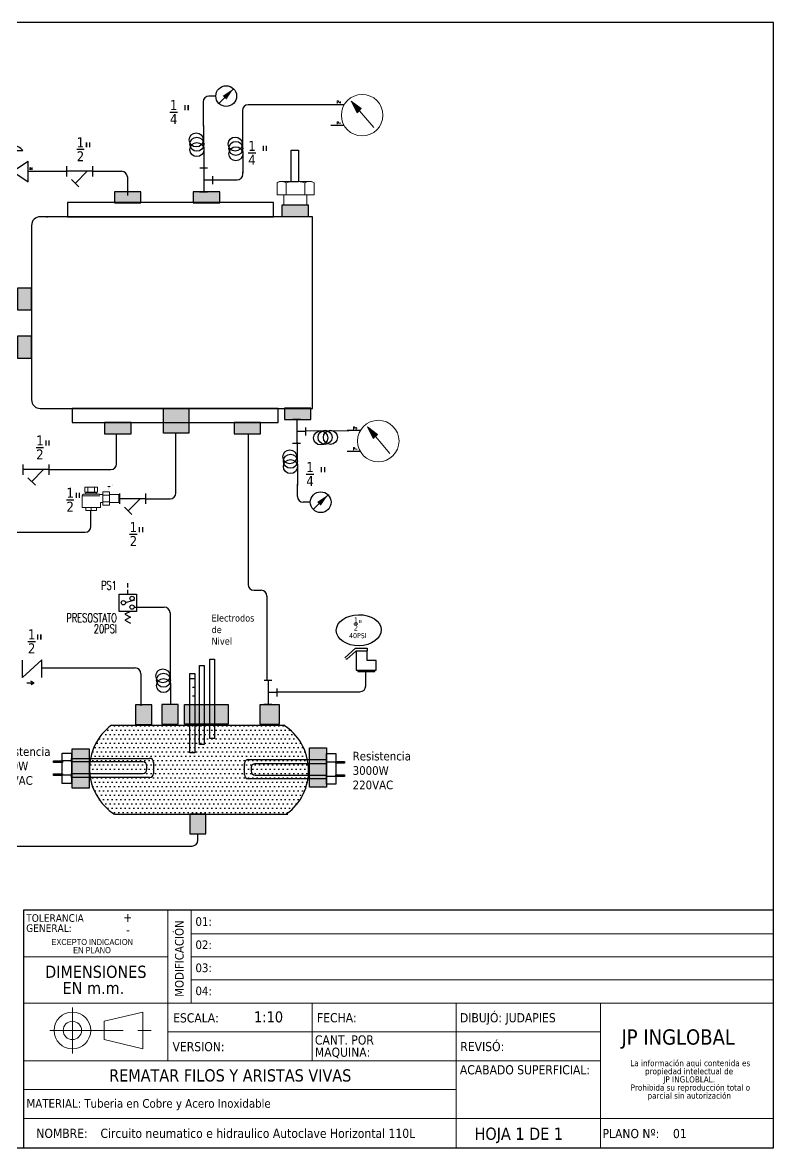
# Model space of a CAD drawing. Header units: millimetres. Extents: x 15 to 265, y 10 to 205.
# Drawn here: x 134.8 to 265, y 9.9 to 205 of the extents above; entities that cross this region are included whole.
import ezdxf
from ezdxf.enums import TextEntityAlignment as Align

# ---------------------------------------------------------------- set-up
doc = ezdxf.new("R2010")
doc.units = ezdxf.units.MM
doc.linetypes.add('CENTERX2', pattern=[20.32, 12.7, -2.54, 2.54, -2.54])
for name, color, linetype in [('CONTORNO', 179, 'Continuous'), ('DESC', 250, 'Continuous'), ('SYMS', 7, 'Continuous'), ('TAGS', 250, 'Continuous'), ('TERMS', 123, 'Continuous'), ('WIRENO', 250, 'Continuous'), ('WIRES', 7, 'Continuous')]:
    doc.layers.add(name, color=color, linetype=linetype)
doc.styles.add('SLDTEXTSTYLE0', font='tahoma.ttf')
doc.styles.add('SLDTEXTSTYLE1', font='tahomabd.ttf')
doc.styles.add('SLDTEXTSTYLE2', font='GOTHIC.TTF', dxfattribs={"width": 0.913})
doc.styles.get("Standard").update_dxf_attribs({"font": 'tahoma.ttf'})
doc.styles.add('WD', font='romans.shx')

# ---------------------------------------------------------------- blocks, each defined once
blk = doc.blocks.new('SW_NOTE_0')
at = {"layer": 'CONTORNO', "color": 0, "attachment_point": 2, "style": 'SLDTEXTSTYLE2'}
for s, insert, char_height in [('EXCEPTO INDICACION', (7.57, 1.35), 1.0583), ('EN PLANO', (7.54, -0.06), 1.058)]:
    blk.add_mtext(s, dxfattribs=dict(at, insert=insert, char_height=char_height))
blk = doc.blocks.new('SW_NOTE_1')
at = {"layer": 'CONTORNO', "color": 0, "attachment_point": 2, "style": 'SLDTEXTSTYLE0'}
for s, insert, char_height in [('DIMENSIONES ', (9.43, 2.69), 2.1167), ('EN m.m.', (9.02, -0.13), 2.117)]:
    blk.add_mtext(s, dxfattribs=dict(at, insert=insert, char_height=char_height))
blk = doc.blocks.new('SW_NOTE_2')
at = {"layer": 'CONTORNO', "color": 0, "char_height": 1.0583, "attachment_point": 2, "style": 'SLDTEXTSTYLE0'}
for s, insert in [('La información aqui contenida es ', (10.29, 1.34)), ('propiedad intelectual de', (10.08, -0.07)), ('JP INGLOBLAL.', (10.1, -1.48)), ('Prohibida su reproducción total o ', (10.3, -2.89)), ('parcial sin autorización', (10.12, -4.3))]:
    blk.add_mtext(s, dxfattribs=dict(at, insert=insert))
blk = doc.blocks.new('SW_NOTE_3')
at = {"color": 0, "linetype": 'Continuous', "lineweight": 0, "attachment_point": 1, "style": 'SLDTEXTSTYLE0'}
for s, insert, char_height in [('TOLERANCIA ', (0, 1.68), 1.3229), ('GENERAL:', (0, -0.08), 1.323)]:
    blk.add_mtext(s, dxfattribs=dict(at, insert=insert, char_height=char_height))
blk = doc.blocks.new('SW_NOTE_4')
at = {"color": 0, "linetype": 'Continuous', "lineweight": 0, "char_height": 1.587, "attachment_point": 1, "style": 'SLDTEXTSTYLE0'}
for s, insert in [('CANT. POR ', (0, 2.02)), ('MAQUINA:', (0, -0.1))]:
    blk.add_mtext(s, dxfattribs=dict(at, insert=insert))
blk = doc.blocks.new('calderin')
for p, q in [((7.433, 7.428), (9.93, 7.428)), ((7.477, 6.14), (9.974, 6.14))]:
    blk.add_line(p, q)
for centre, start, end in [((7.887, 6.798), 126.1598, 237.8293), ((9.499, 6.771), 306.1598, 57.8293)]:
    blk.add_arc(centre, 0.777, start, end)
blk = doc.blocks.new('PT100')
at = {"color": 7, "linetype": 'Continuous', "lineweight": 15}
for p, q in [((12.526, 10.857), (12.429, 10.857)), ((12.633, 10.919), (12.526, 10.919)), ((12.526, 10.919), (12.526, 10.837)), ((12.645, 10.897), (12.633, 10.919)), ((12.645, 10.878), (12.645, 10.897)), ((12.645, 10.754), (12.645, 10.878)), ((12.633, 10.837), (12.526, 10.837)), ((12.526, 10.837), (12.526, 10.672)), ((12.645, 10.631), (12.645, 10.754)), ((12.429, 10.652), (12.526, 10.652)), ((12.633, 10.672), (12.526, 10.672)), ((12.526, 10.672), (12.526, 10.589)), ((12.633, 10.589), (12.526, 10.589)), ((12.633, 10.589), (12.645, 10.612)), ((12.645, 10.612), (12.645, 10.631))]:
    blk.add_line(p, q, dxfattribs=at)
blk.add_lwpolyline([(12.642, 10.794), (12.922, 10.794), (12.922, 10.726), (12.642, 10.726)], close=True)
for points, knots in [([(12.633, 10.919), (12.637, 10.913), (12.64, 10.906), (12.644, 10.892), (12.645, 10.885), (12.645, 10.878)], [0, 0, 0, 0, 0.5, 0.5, 1, 1, 1, 1]), ([(12.645, 10.878), (12.645, 10.875), (12.645, 10.871), (12.644, 10.864), (12.643, 10.861), (12.64, 10.85), (12.637, 10.844), (12.633, 10.837)], [0, 0, 0, 0, 0.25, 0.25, 0.5, 0.5, 1, 1, 1, 1]), ([(12.645, 10.754), (12.645, 10.768), (12.644, 10.782), (12.64, 10.81), (12.637, 10.824), (12.633, 10.837)], [0, 0, 0, 0, 0.5, 0.5, 1, 1, 1, 1]), ([(12.633, 10.672), (12.637, 10.685), (12.64, 10.699), (12.644, 10.727), (12.645, 10.74), (12.645, 10.754)], [0, 0, 0, 0, 0.5, 0.5, 1, 1, 1, 1]), ([(12.633, 10.672), (12.637, 10.665), (12.64, 10.658), (12.644, 10.645), (12.645, 10.638), (12.645, 10.631)], [0, 0, 0, 0, 0.5, 0.5, 1, 1, 1, 1]), ([(12.645, 10.631), (12.645, 10.627), (12.645, 10.624), (12.644, 10.617), (12.643, 10.613), (12.64, 10.603), (12.637, 10.596), (12.633, 10.589)], [0, 0, 0, 0, 0.25, 0.25, 0.5, 0.5, 1, 1, 1, 1])]:
    blk.add_open_spline(points, degree=3, knots=knots, dxfattribs=at)
blk = doc.blocks.new('tanqu')
h = blk.add_hatch(color=256)
h.dxf.hatch_style = 1
h.paths.add_polyline_path([(182.3, 161.91), (179.24, 161.91), (179.24, 160.62), (182.3, 160.62)])
h.paths.add_polyline_path([(182.59, 138.42), (179.53, 138.42), (179.53, 137.16), (182.59, 137.16)])
h = blk.add_hatch(color=256)
h.dxf.hatch_style = 1
h.paths.add_polyline_path([(168.46, 136.79), (165.55, 136.79), (165.55, 135.55), (168.46, 135.55)])
h.paths.add_polyline_path([(168.46, 138.42), (165.55, 138.42), (165.55, 136.79), (168.46, 136.79)])
at = {"layer": 'WIRENO'}
h = blk.add_hatch(color=256, dxfattribs=at)
h.dxf.hatch_style = 1
h.paths.add_polyline_path([(176.76, 135.51), (176.76, 136.79), (173.7, 136.79), (173.7, 135.51)])
h.paths.add_polyline_path([(161.8, 135.51), (161.8, 136.79), (158.73, 136.79), (158.73, 135.51)])
h.paths.add_polyline_path([(148.66, 149.8), (150.29, 149.8), (150.29, 152.32), (148.66, 152.32)])
h.paths.add_polyline_path([(148.66, 144.25), (150.29, 144.25), (150.29, 146.77), (148.66, 146.77)])
h.paths.add_polyline_path([(159.88, 163.47), (159.88, 162.2), (162.94, 162.2), (162.94, 163.47)])
h.paths.add_polyline_path([(172.04, 162.2), (172.04, 163.47), (168.97, 163.47), (168.97, 162.2)])
for q in [(152.09, 160.51), (152.08, 160.5)]:
    blk.add_line((152.08, 160.5), q)
blk.add_lwpolyline([(165.55, 138.45), (168.46, 138.45), (168.46, 135.55), (165.55, 135.55)], close=True)
at = {"layer": 'CONTORNO'}
blk.add_lwpolyline([(182.76, 160.57), (151.29, 160.57, 0.414214), (150.29, 159.57), (150.29, 139.42, 0.414214), (151.29, 138.42), (182.76, 138.42)], format="xyb", close=True, dxfattribs=at)
at = {"layer": 'WIRENO'}
for points in [[(159.88, 162.18), (162.94, 162.18), (162.94, 163.47), (159.88, 163.47)], [(168.97, 162.18), (172.04, 162.18), (172.04, 163.47), (168.97, 163.47)], [(154.46, 160.56), (178.27, 160.56), (178.27, 162.2), (154.46, 162.2)], [(179.24, 160.62), (182.3, 160.62), (182.3, 161.91), (179.24, 161.91)], [(150.3, 152.32), (148.66, 152.32), (148.66, 149.8), (150.3, 149.8)], [(150.3, 146.77), (148.66, 146.77), (148.66, 144.25), (150.3, 144.25)], [(154.98, 136.79), (178.79, 136.79), (178.79, 138.43), (154.98, 138.43)], [(179.53, 137.16), (182.59, 137.16), (182.59, 138.45), (179.53, 138.45)], [(158.73, 135.51), (161.8, 135.51), (161.8, 136.8), (158.73, 136.8)], [(173.7, 135.51), (176.76, 135.51), (176.76, 136.8), (173.7, 136.8)]]:
    blk.add_lwpolyline(points, close=True, dxfattribs=at)
at = {"xscale": 12.96, "yscale": 12.96, "zscale": 12.96, "rotation": 90}
blk.add_blockref('PT100', (320.18, 0.78), dxfattribs=at)
blk = doc.blocks.new('HGVA1_DIAPHRAGM_VALVE2')
at = {"color": 7, "linetype": 'Continuous', "lineweight": 0, "ltscale": 3.2258}
for p, q in [((-0.25, 0.5), (0.25, 0.5)), ((0, 0), (0, 0.5))]:
    blk.add_line(p, q, dxfattribs=at)
for p, q in [((-0.375, -0.25), (-0.375, 0.25)), ((-0.375, -0.25), (0.375, 0.25)), ((-0.375, 0.25), (0.375, -0.25)), ((0.375, -0.25), (0.375, 0.25))]:
    blk.add_line(p, q)
at = {"ltscale": 25.4, "flags": 128}
blk.add_lwpolyline([(0.25, 0.5, 0.5), (-0.25, 0.5)], format="xyb", close=True, dxfattribs=at)
at = {"style": 'WD', "flags": 1}
for tag, p in [('INST', (-0.469, 0.748)), ('LOC', (-0.469, 0.587)), ('TAG1', (-0.469, 0.378))]:
    blk.add_attdef(tag, text='', height=0.125, dxfattribs=at).set_placement(p, align=Align.RIGHT)
at = {"style": 'WD'}
blk.add_attdef('XREF', text='', height=0.0625, rotation=0.0625, dxfattribs=at).set_placement((0.518, 0.271), align=Align.TOP_CENTER)
blk.add_attdef('TERM01', text='', height=0.0625, dxfattribs=at).set_placement((-0.399, 0.018), align=Align.RIGHT)
for tag, p, height in [('X4TERM01', (-0.375, 0), 0.005), ('X1TERM02', (0.375, 0), 0.005), ('TERM02', (0.406, 0.036), 0.0625), ('RATING1', (0.388, -0.162), 0.125), ('DESC1', (0.388, -0.378), 0.125), ('DESC2', (0.388, -0.562), 0.125), ('WDTAGALT', (0.388, -0.907), 0.125), ('DESC3', (0.388, -0.752), 0.125)]:
    blk.add_attdef(tag, p, '', height=height, dxfattribs=at)
at = {"style": 'WD', "flags": 1}
for tag, p in [('WDTYPE', (-0.154, -0.127)), ('FAMILY', (-0.143, -0.17)), ('CAT', (-0.143, -0.215)), ('MFG', (-0.141, -0.246)), ('ASSYCODE', (-0.113, -0.275))]:
    blk.add_attdef(tag, text='', height=0.01, dxfattribs=at).set_placement(p, align=Align.CENTER)
blk = doc.blocks.new('HST1_STRAINER_Y_TYPE')
at = {"ltscale": 3.2258}
for p, q in [((0, 0.125), (0, -0.125)), ((0.625, 0.125), (0.625, -0.125)), ((0, 0), (0.625, 0)), ((0.125, 0), (0.412, -0.287)), ((0.324, -0.376), (0.501, -0.199))]:
    blk.add_line(p, q, dxfattribs=at)
at = {"style": 'WD', "flags": 1}
for tag, height, p in [('INST', 0.125, (0.33, 0.71)), ('LOC', 0.125, (0.306, 0.549)), ('TAG1', 0.125, (0.324, 0.34)), ('FAMILY', 0.01, (1.09, 0.044)), ('CAT', 0.01, (1.09, -0.001)), ('WDTYPE', 0.01, (1.102, -0.093)), ('MFG', 0.01, (1.092, -0.032)), ('ASSYCODE', 0.01, (1.12, -0.061))]:
    blk.add_attdef(tag, text='', height=height, dxfattribs=at).set_placement(p, align=Align.CENTER)
at = {"style": 'WD'}
for tag, height, p in [('WDTAGALT', 0.125, (0.035, 0.2)), ('TERM01', 0.0625, (-0.024, 0.018))]:
    blk.add_attdef(tag, text='', height=height, dxfattribs=at).set_placement(p, align=Align.RIGHT)
for tag, p, height in [('RATING1', (0.6, 0.18), 0.125), ('X4TERM01', (0, 0), 0.005), ('X1TERM03', (0.625, 0), 0.005), ('TERM03', (0.632, 0.013), 0.0625), ('DESC1', (-0.666, -0.258), 0.125), ('DESC2', (-0.666, -0.442), 0.125), ('DESC3', (-0.666, -0.632), 0.125), ('X8TERM02', (0.412, -0.287), 0.005), ('TERM02', (0.447, -0.365), 0.0625)]:
    blk.add_attdef(tag, p, '', height=height, dxfattribs=at)
blk.add_attdef('XREF', text='', height=0.0625, rotation=0.0625, dxfattribs=at).set_placement((0.649, -0.434), align=Align.TOP_CENTER)
blk = doc.blocks.new('TNueva')
at = {"layer": 'WIRENO'}
for p, q in [((227.06, 75.75), (226.14, 75.75)), ((226.56, 74.71), (226.56, 75.74)), ((225.17, 74.25), (225.17, 75.16)), ((225.18, 74.71), (227.93, 74.71)), ((227.95, 74.23), (227.95, 75.15))]:
    blk.add_line(p, q, dxfattribs=at)
blk = doc.blocks.new('HME1_PRESS_M')
blk.add_line((0.036, -0.088), (0.213, 0.089))
blk.add_circle((0.125, 0), 0.125)
blk.add_solid([(0.082, 0.002), (0.126, -0.042), (0.213, 0.089)])
at = {"style": 'WD', "width": 0.7}
for tag, p in [('INST', (0.125, 0.5)), ('LOC', (0.125, 0.344)), ('TAG1', (0.125, 0.188)), ('DESC1', (0.125, -0.344)), ('DESC2', (0.125, -0.5)), ('DESC3', (0.125, -0.656)), ('WDTAGALT', (0.125, -0.812))]:
    blk.add_attdef(tag, text='', height=0.125, dxfattribs=at).set_placement(p, align=Align.CENTER)
blk.add_attdef('TERM01', text='', height=0.0625, dxfattribs=at).set_placement((-0.032, 0.031), align=Align.RIGHT)
at = {"style": 'WD'}
for tag, p, height, flags in [('X4TERM01', (0, 0), 0.005, 1), ('WDTYPE', (0.062, 0.062), 0.01, 1), ('WDBLKNAM', (0.134, 0.001), 0.01, 9), ('X1TERM02', (0.248, 0), 0.005, 1), ('FAMILY', (0.13, -0.035), 0.01, 9)]:
    blk.add_attdef(tag, p, '', height=height, dxfattribs=dict(at, flags=flags))
at = {"style": 'WD', "width": 0.7}
for tag, p, height in [('TERM02', (0.28, 0.031), 0.0625), ('RATING1', (0.281, -0.188), 0.125)]:
    blk.add_attdef(tag, p, '', height=height, dxfattribs=at)
at = {"style": 'WD'}
blk.add_attdef('XREF', text='', height=0.0625, dxfattribs=at).set_placement((-0.031, -0.125), align=Align.RIGHT)
at = {"linetype": 'Continuous', "style": 'WD', "flags": 9}
for tag, p in [('MFG', (0.128, -0.085)), ('ASSYCODE', (0.13, -0.103)), ('CAT', (0.13, -0.066))]:
    blk.add_attdef(tag, p, '', height=0.01, dxfattribs=at)
blk = doc.blocks.new('HMT1_DIFFERENTIAL_PRESSURE_GAUGE')
blk.add_hatch(color=7).paths.add_polyline_path([(-0.26, 0.34), (-0.12, 0.06), (-0.02, 0.16)])
at = {"color": 7, "linetype": 'Continuous', "lineweight": 0, "ltscale": 645.15999}
for p, q in [((-0.26, 0.34), (0.28, -0.3)), ((-0.26, 0.34), (-0.12, 0.06)), ((-0.26, 0.34), (-0.02, 0.16)), ((-0.12, 0.06), (-0.02, 0.16))]:
    blk.add_line(p, q, dxfattribs=at)
for p, q in [((-0.437, 0.25), (-0.75, 0.25)), ((-0.437, -0.25), (-0.75, -0.25))]:
    blk.add_line(p, q)
at = {"color": 255, "linetype": 'Continuous', "lineweight": 0, "ltscale": 25.4, "flags": 128}
blk.add_lwpolyline([(-0.26, 0.34), (-0.12, 0.06), (-0.02, 0.16)], close=True, dxfattribs=at)
at = {"color": 7, "linetype": 'Continuous', "lineweight": 0, "ltscale": 645.15999}
blk.add_circle((0, 0), 0.5, dxfattribs=at)
at = {"style": 'WD', "width": 0.7}
for tag, p in [('INST', (-0.01, 0.781)), ('TAG1', (-0.01, 0.531)), ('LOC', (-0.01, 0.656)), ('DESC1', (0.021, -0.625)), ('DESC2', (0.021, -0.75)), ('DESC3', (0.021, -0.875)), ('WDTAGALT', (0.021, -1))]:
    blk.add_attdef(tag, text='', height=0.0938, dxfattribs=at).set_placement(p, align=Align.CENTER)
for tag, p in [('TERM01', (-0.5, 0.281)), ('TERM02', (-0.5, -0.219))]:
    blk.add_attdef(tag, text='', height=0.0625, dxfattribs=at).set_placement(p, align=Align.RIGHT)
at = {"style": 'WD'}
for tag, p, height, flags in [('X4TERM01', (-0.75, 0.25), 0.005, 1), ('X1TERM03', (0.5, 0), 0.005, 1), ('X4TERM02', (-0.75, -0.25), 0.005, 1), ('WDBLKNAM', (-0.209, -0.188), 0.01, 9), ('FAMILY', (-0.208, -0.062), 0.01, 9)]:
    blk.add_attdef(tag, p, '', height=height, dxfattribs=dict(at, flags=flags))
at = {"style": 'WD', "width": 0.7}
for tag, p, height in [('TERM03', (0.531, 0.031), 0.0625), ('RATING1', (0.469, -0.375), 0.0938)]:
    blk.add_attdef(tag, p, '', height=height, dxfattribs=at)
at = {"flags": 1}
blk.add_attdef('WDTYPE', (-0.219, -0.25), '', height=0.01, dxfattribs=at)
at = {"linetype": 'Continuous', "style": 'WD', "flags": 9}
for tag, p in [('ASSYCODE', (-0.208, -0.156)), ('CAT', (-0.208, -0.094)), ('MFG', (-0.208, -0.125))]:
    blk.add_attdef(tag, p, '', height=0.01, dxfattribs=at)
at = {"style": 'WD'}
blk.add_attdef('XREF', text='', height=0.0625, dxfattribs=at).set_placement((-0.438, -0.406), align=Align.RIGHT)
blk = doc.blocks.new('ColaMarrano')
at = {"layer": 'WIRENO'}
blk.add_line((96.3, 200.92), (96.42, 188.45), dxfattribs=at)
for centre in [(94.22, 196.73), (94.4, 195.47), (94.4, 193.92)]:
    blk.add_circle(centre, 2.03, dxfattribs=at)
blk = doc.blocks.new('Trampo')
for points in [[(117.2, 260.5), (116.2, 260.5), (116.2, 260.5), (116.6, 260.5), (116.6, 263.5), (116.2, 263), (116.1, 263.1), (116.7, 263.6), (116.7, 263.6), (116.7, 260.5), (117.2, 260.5)], [(119.7, 262.2), (119, 260.7), (118.9, 260.7), (119.6, 262.2)], [(120.5, 262.2), (119.7, 260.7), (119.6, 260.7), (120.4, 262.2)], [(117.7, 258.3), (117.2, 257.8), (116.2, 257.8), (115.7, 257.3), (115.7, 256.3), (117.7, 256.3), (117.7, 256.3), (115.6, 256.3), (115.6, 257.3), (116.2, 257.9), (117.2, 257.9), (117.7, 258.4), (117.7, 258.9), (117.2, 259.3), (116.2, 259.3), (115.7, 258.8), (115.6, 258.9), (116.2, 259.4), (117.2, 259.4), (117.7, 258.9)]]:
    blk.add_hatch(color=7).paths.add_polyline_path(points)
at = {"color": 7, "linetype": 'Continuous', "lineweight": 15}
for points in [[(90.5, 251.1), (90.5, 239.8), (90.5, 239.8)], [(92, 252.5), (106.7, 252.5), (106.7, 252.5)], [(93.1, 259.5), (105.5, 259.5), (105.5, 254.7), (93.1, 254.7)], [(93.1, 254.7), (93.1, 259.5), (93.1, 259.5)], [(94.2, 254.7), (94.2, 254), (94.2, 254)], [(96.2, 254.7), (96.2, 259.5), (96.2, 259.5)], [(102.4, 254.7), (102.4, 259.5), (102.4, 259.5)], [(104.5, 254), (104.5, 254.7), (104.5, 254.7)], [(110.7, 252.3), (107.4, 252.3), (107.4, 252.3)], [(117, 255), (110.7, 255), (110.7, 241.9), (117, 241.9)], [(117, 251.8), (110.7, 251.8), (110.7, 251.8)], [(117, 255), (117, 241.9), (117, 241.9)], [(126.1, 252.3), (117, 252.3), (117, 252.3)], [(126.1, 252.3), (126.1, 244.6), (126.1, 244.6)], [(107.9, 239.7), (90.7, 239.7), (90.7, 239.7)], [(104.5, 239.7), (104.5, 236.7), (94.2, 236.7), (94.2, 239.7)], [(99.3, 239.7), (99.3, 236.7), (99.3, 236.7)], [(108.2, 239.8), (108.2, 244.6), (108.2, 244.6)], [(108.2, 244.6), (110.7, 244.6), (110.7, 244.6)], [(117, 245.2), (110.7, 245.2), (110.7, 245.2)], [(117, 244.6), (126.1, 244.6), (126.1, 244.6)]]:
    blk.add_lwpolyline(points, dxfattribs=at)
at = {"color": 8, "linetype": 'Continuous', "lineweight": 15}
for points in [[(107.6, 251.1), (90.5, 251.1), (90.5, 251.1)], [(94.2, 254), (104.5, 254), (104.5, 254)], [(90.5, 239.8), (108.2, 239.8), (108.2, 239.8)]]:
    blk.add_lwpolyline(points, dxfattribs=at)
at = {"color": 7, "linetype": 'Continuous', "lineweight": 20}
blk.add_lwpolyline([(115.6, 260), (117.7, 260), (117.7, 260)], dxfattribs=at)
at = {"color": 7, "linetype": 'Continuous', "lineweight": 15}
for points in [[(91.9, 252.5), (91.1, 252.5), (90.5, 251.9), (90.5, 251.1)], [(92.7, 252.5), (93.5, 252.5), (94.1, 253.2), (94.1, 254)], [(104.5, 254), (104.5, 253.2), (105.1, 252.5), (105.9, 252.5)], [(107.4, 252.3), (107.1, 252.5), (106.9, 252.5), (106.6, 252.5)], [(90.5, 239.9), (90.5, 239.7), (90.6, 239.7), (90.7, 239.7)], [(107.9, 239.7), (108, 239.7), (108.1, 239.7), (108.1, 239.9)]]:
    blk.add_open_spline(points, degree=3, dxfattribs=at)
blk = doc.blocks.new('HVL1_PRESS_SW')
for p, q in [((0.094, 0.222), (0.094, 0.282)), ((0.094, 0.125), (0.094, 0.188)), ((-0.031, -0.126), (-0.031, 0.125)), ((-0.031, 0.125), (0.219, 0.125)), ((0.061, 0.005), (0.198, 0.04)), ((0.219, 0.125), (0.219, -0.126)), ((0.219, -0.126), (-0.031, -0.126)), ((0.135, -0.126), (0.052, -0.167)), ((0.052, -0.167), (0.135, -0.209)), ((0.135, -0.209), (0.052, -0.251)), ((0.052, -0.251), (0.135, -0.293))]:
    blk.add_line(p, q)
for centre in [(0.032, 0), (0.156, 0.063), (0.156, -0.063)]:
    blk.add_circle(centre, 0.0314)
at = {"style": 'WD', "width": 0.7}
for tag, height, p in [('INST', 0.125, (-0.062, 0.5)), ('LOC', 0.125, (-0.062, 0.344)), ('TAG1', 0.125, (-0.062, 0.188)), ('TERM01', 0.0625, (-0.062, 0.031)), ('DESC1', 0.125, (-0.062, -0.281)), ('RATING1', 0.125, (0.775, -0.281)), ('DESC2', 0.125, (-0.062, -0.438)), ('DESC3', 0.125, (-0.062, -0.594)), ('WDTAGALT', 0.125, (-0.062, -0.75))]:
    blk.add_attdef(tag, text='', height=height, dxfattribs=at).set_placement(p, align=Align.RIGHT)
at = {"style": 'WD'}
for tag, p, height, flags in [('WDBLKNAM', (0.405, 0.344), 0.01, 9), ('X2TERM04', (0.094, 0.281), 0.005, 1), ('FAMILY', (0.406, 0.312), 0.01, 9), ('X4TERM01', (0, 0), 0.005, 1), ('WDTYPE', (0.062, 0.062), 0.01, 1), ('X1TERM02', (0.187, 0.063), 0.005, 1), ('X1TERM03', (0.187, -0.063), 0.005, 1)]:
    blk.add_attdef(tag, p, '', height=height, dxfattribs=dict(at, flags=flags))
at = {"style": 'WD', "width": 0.7}
for tag, p in [('TERM04', (0.125, 0.25)), ('TERM02', (0.25, 0.094)), ('TERM03', (0.25, -0.031))]:
    blk.add_attdef(tag, p, '', height=0.0625, dxfattribs=at)
at = {"linetype": 'Continuous', "style": 'WD', "flags": 9}
for tag, p in [('ASSYCODE', (0.406, 0.219)), ('CAT', (0.406, 0.281)), ('MFG', (0.406, 0.25))]:
    blk.add_attdef(tag, p, '', height=0.01, dxfattribs=at)
at = {"style": 'WD'}
blk.add_attdef('XREF', (0.281, -0.375), '', height=0.0625, dxfattribs=at)
at = {"style": 'WD', "width": 0.7}
blk.add_attdef('TERM05', text='', height=0.0625, dxfattribs=at).set_placement((0.125, -0.406), align=Align.CENTER)
blk = doc.blocks.new('SAFETY')
at = {"layer": 'WIRENO'}
for p, q in [((90.56, 155.92), (92.05, 157.26)), ((92.08, 156.85), (90.86, 155.76)), ((92.05, 157.26), (93.67, 157.26)), ((93.65, 156.88), (92.08, 156.85)), ((92.13, 156.84), (92.15, 154.22)), ((93.65, 156.83), (92.15, 156.83)), ((93.67, 157.26), (93.65, 156.88)), ((93.67, 155.56), (93.65, 156.83)), ((90.86, 155.76), (90.69, 155.74)), ((94.91, 155.56), (93.67, 155.56)), ((94.91, 154.22), (94.91, 155.56)), ((92.15, 154.22), (94.91, 154.22)), ((92.37, 154.22), (92.37, 154.04)), ((92.37, 154.04), (94.73, 154.04)), ((94.73, 154.04), (94.73, 154.22))]:
    blk.add_line(p, q, dxfattribs=at)
blk = doc.blocks.new('check')
at = {"layer": 'WIRENO'}
for p, q in [((68.66, 166.54), (69.94, 166.54)), ((69.94, 166.54), (69.41, 166.25)), ((69.41, 166.25), (69.94, 166.54)), ((69.94, 166.54), (69.44, 166.85)), ((69.44, 166.85), (69.93, 166.54)), ((71.43, 162.27), (67.85, 165.55)), ((67.85, 165.55), (67.85, 162.36)), ((71.43, 165.55), (71.43, 162.27))]:
    blk.add_line(p, q, dxfattribs=at)
blk = doc.blocks.new('resiste')
at = {"layer": 'WIRENO'}
for p, q in [((24.61, 175.13), (26.23, 175.13)), ((26.21, 175.52), (39.73, 175.52)), ((26.22, 175.46), (26.22, 175.51)), ((26.22, 174.89), (26.22, 175.46)), ((38.58, 174.89), (26.22, 174.89)), ((39.28, 173.62), (39.28, 174.19)), ((40.43, 174.82), (40.43, 172.9)), ((24.64, 172.65), (26.26, 172.65)), ((26.21, 172.2), (26.21, 172.92)), ((26.21, 172.92), (38.58, 172.92)), ((39.73, 172.2), (26.21, 172.2))]:
    blk.add_line(p, q, dxfattribs=at)
for points in [[(26.21, 171.16), (24.59, 171.16), (24.59, 176.43), (26.21, 176.43)], [(24.61, 174.81), (23.1, 174.81), (23.1, 175.11), (24.61, 175.11)], [(24.61, 172.53), (23.1, 172.53), (23.1, 172.83), (24.61, 172.83)]]:
    blk.add_lwpolyline(points, close=True, dxfattribs=at)
for centre, start, end in [((38.58, 174.19), 0, 90), ((39.73, 174.82), 0, 90), ((38.58, 173.62), 270, 0), ((39.73, 172.9), 270, 0)]:
    blk.add_arc(centre, 0.7, start, end, dxfattribs=at)

msp = doc.modelspace()

# ---------------------------------------------------------------- hatches: boundary and pattern name
h = msp.add_hatch()
h.set_pattern_fill('INSUL', color=256, scale=12)
h.set_pattern_definition([(0, (56.2293, 28.321), (0, 4.5), []), (0, (56.2293, 29.821), (0, 4.5), [1.5, -1.5]), (0, (56.2293, 31.321), (0, 4.5), [1.5, -1.5])])
h.paths.add_polyline_path([(164.64, 92.17), (163.81, 92.17), (163.81, 86.79), (164.64, 86.79)])
h = msp.add_hatch(color=256)
h.dxf.hatch_style = 1
h.paths.add_polyline_path([(157.19, 83.35), (157.19, 86.77), (154.4, 86.77), (154.4, 83.35)])
h = msp.add_hatch(color=256)
h.dxf.hatch_style = 1
h.paths.add_polyline_path([(161.75, 86.82), (158.96, 86.82), (158.96, 83.4), (161.75, 83.4)])
h.paths.add_polyline_path([(170.47, 83.4), (170.47, 86.79), (162.88, 86.79), (162.88, 83.4)])
h = msp.add_hatch(color=256)
h.dxf.hatch_style = 1
h.paths.add_polyline_path([(179.34, 86.77), (175.95, 86.77), (175.95, 83.38), (179.34, 83.38)])
h = msp.add_hatch()
h.set_pattern_fill('DOTS', color=256, scale=12)
h.set_pattern_definition([(0, (56.22934, 5.10705), (0.375, 0.75), [0, -0.75])])
h.paths.add_polyline_path([(180.05, 83.24), (150.25, 83.24, 0.531522), (150.75, 67.78), (180.51, 67.78, 0.531446)])
h = msp.add_hatch(color=256)
h.dxf.hatch_style = 1
h.paths.add_polyline_path([(146.34, 79.14), (143.41, 79.14), (143.41, 72.32), (146.34, 72.32)])
h.paths.add_polyline_path([(166.57, 64.38), (166.57, 67.78), (163.77, 67.78), (163.77, 64.38)])
h.paths.add_polyline_path([(184.55, 72.46), (187.48, 72.46), (187.48, 79.28), (184.55, 79.28)])

# ---------------------------------------------------------------- linework, layer by layer
at = {"color": 7, "linetype": 'Continuous'}
for p, q in [((265, 205), (15, 205)), ((265, 10), (265, 205)), ((15, 10), (265, 10))]:
    msp.add_line(p, q, dxfattribs=at)
at = {"color": 7, "linetype": 'Continuous', "lineweight": 30}
for p, q in [((265, 51.17), (134.96, 51.17)), ((134.96, 51.17), (134.96, 10))]:
    msp.add_line(p, q, dxfattribs=at)
at = {"color": 7, "linetype": 'Continuous', "lineweight": 0}
for p, q in [((160, 51.17), (160, 25.07)), ((164, 51.17), (164, 35.07)), ((265, 47.07), (164, 47.07)), ((160, 43.07), (134.96, 43.07)), ((265, 43.07), (164, 43.07)), ((265, 39.07), (164, 39.07)), ((265, 35.07), (135, 35.07)), ((155.64, 33.5), (148.97, 31.91)), ((155.64, 27.15), (155.64, 33.5)), ((185, 35.07), (185, 25.07)), ((210, 35.07), (210, 9.87)), ((235, 35.07), (235, 9.9)), ((148.97, 31.91), (148.97, 28.74)), ((235, 30.07), (160, 30.07)), ((148.97, 28.74), (155.64, 27.15)), ((235, 25.07), (134.99, 25.07)), ((210, 20.07), (134.99, 20.07)), ((265, 15.07), (134.99, 15.07))]:
    msp.add_line(p, q, dxfattribs=at)
at = {"color": 7, "linetype": 'CENTERX2', "lineweight": 0}
for p, q in [((265, 51.17), (265, 10)), ((143.43, 34.29), (143.43, 26.3)), ((139.53, 30.32), (157.1, 30.32)), ((134.96, 10), (265, 10))]:
    msp.add_line(p, q, dxfattribs=at)
for points in [[(167.24, 94.65), (168.07, 94.65), (168.07, 80.93), (167.24, 80.93)], [(163.81, 92.17), (164.64, 92.17), (164.64, 78.45), (163.81, 78.45)], [(165.47, 93.59), (166.3, 93.59), (166.3, 79.87), (165.47, 79.87)], [(154.4, 83.35), (157.19, 83.35), (157.19, 86.77), (154.4, 86.77)], [(158.96, 83.4), (161.75, 83.4), (161.75, 86.82), (158.96, 86.82)], [(162.88, 86.79), (170.47, 86.79), (170.47, 83.4), (162.88, 83.4)], [(175.95, 83.38), (179.34, 83.38), (179.34, 86.77), (175.95, 86.77)], [(143.41, 79.14), (146.34, 79.14), (146.34, 72.32), (143.41, 72.32)], [(184.55, 79.28), (187.48, 79.28), (187.48, 72.46), (184.55, 72.46)], [(163.77, 64.38), (166.57, 64.38), (166.57, 67.8), (163.77, 67.8)]]:
    msp.add_lwpolyline(points, close=True)
at = {"color": 7, "linetype": 'Continuous', "lineweight": 0}
for radius in [3.18, 1.59]:
    msp.add_circle((143.43, 30.32), radius, dxfattribs=at)
at = {"layer": 'WIRENO'}
msp.add_ellipse((193.09, 99.68), major_axis=(3.9, 0.07), ratio=0.68956, dxfattribs=at)
at = {"layer": 'WIRES'}
for p, q in [((166.11, 191.25), (166.11, 187.04)), ((168.3, 192.25), (167.11, 192.25)), ((172.9, 189.74), (172.9, 186.41)), ((188.27, 190.74), (173.9, 190.74)), ((135.99, 179.2), (135.74, 179.2)), ((142.42, 179.2), (135.99, 179.2)), ((135.99, 179.2), (135.99, 179.2)), ((142.41, 179.23), (142.42, 179.23)), ((142.42, 179.23), (142.42, 179.2)), ((146.91, 179.23), (151.96, 179.23)), ((152.96, 178.23), (152.96, 175.05)), ((167.76, 177.72), (171.98, 177.72)), ((172.98, 178.72), (172.98, 179.11)), ((151.1, 128.52), (151.1, 133.67)), ((161.37, 123.46), (161.37, 133.82)), ((173.9, 133.75), (173.9, 107.61)), ((139.34, 127.52), (150.1, 127.52)), ((182.45, 122.87), (182.45, 125.01)), ((156.09, 122.46), (160.37, 122.46)), ((184.69, 121.87), (183.45, 121.87)), ((146.65, 117.65), (146.65, 120.44)), ((131.67, 116.65), (145.65, 116.65)), ((174.9, 106.61), (176.17, 106.61)), ((177.17, 105.61), (177.17, 91.05)), ((154.15, 103.7), (159.36, 103.7)), ((160.36, 102.7), (160.36, 94.09)), ((138.14, 93.14), (154.31, 93.14)), ((155.31, 92.14), (155.31, 86.57)), ((194.3, 90.02), (194.3, 92.58)), ((178.91, 89.02), (193.3, 89.02)), ((165.18, 63.27), (165.18, 64.45)), ((93.73, 62.27), (164.18, 62.27))]:
    msp.add_line(p, q, dxfattribs=at)
for centre, start, end in [((167.11, 191.25), 90, 180), ((173.9, 189.74), 90, 180), ((151.96, 178.23), 0, 90), ((171.98, 178.72), 270, 0), ((150.1, 128.52), 270, 0), ((160.37, 123.46), 270, 0), ((183.45, 122.87), 180, 270), ((145.65, 117.65), 270, 0), ((174.9, 107.61), 180, 270), ((176.17, 105.61), 0, 90), ((159.36, 102.7), 0, 90), ((154.31, 92.14), 0, 90), ((193.3, 90.02), 270, 0), ((164.18, 63.27), 270, 0)]:
    msp.add_arc(centre, 1, start, end, dxfattribs=at)

# ---------------------------------------------------------------- block references
for name, p, xscale, yscale, zscale in [('Trampo', (128.88, 77.97), 0.17928, 0.17928, 0.17928), ('calderin', (61.08, -5.89), 12, 12, 12)]:
    msp.add_blockref(name, p, dxfattribs=dict(xscale=xscale, yscale=yscale, zscale=zscale))
at = {"color": 7, "linetype": 'Continuous', "lineweight": 0}
for name, p in [('SW_NOTE_3', (135.43, 48.79)), ('SW_NOTE_4', (185.48, 27.45))]:
    msp.add_blockref(name, p, dxfattribs=at)
at = {"layer": 'CONTORNO'}
msp.add_blockref('SW_NOTE_0', (139.3, 44.83), dxfattribs=at)
at = {"layer": 'CONTORNO', "color": 7}
for name, p in [('SW_NOTE_1', (138.06, 38.86)), ('SW_NOTE_2', (240.28, 23.85))]:
    msp.add_blockref(name, p, dxfattribs=at)
at = {"layer": 'SYMS'}
for name, p, xscale, yscale, zscale in [('HME1_PRESS_M', (168.3, 192.25), 14.4, 14.4, 14.4), ('HST1_STRAINER_Y_TYPE', (146.91, 179.23), -7.199999999999999, 7.199999999999999, 7.199999999999999), ('HST1_STRAINER_Y_TYPE', (139.34, 127.52), -7.199999999999999, 7.199999999999999, 7.199999999999999), ('HST1_STRAINER_Y_TYPE', (156.09, 122.46), -7.199999999999999, 7.199999999999999, 7.199999999999999), ('HME1_PRESS_M', (184.69, 121.87), 14.4, 14.4, 14.4)]:
    msp.add_blockref(name, p, dxfattribs=dict(at, xscale=xscale, yscale=yscale, zscale=zscale))
ref = msp.add_blockref('HMT1_DIFFERENTIAL_PRESSURE_GAUGE', (193.67, 188.94), dxfattribs=dict(at, xscale=7.199999999999999, yscale=7.199999999999999, zscale=7.199999999999999))
ref.add_attrib('TERM02', 'P-', dxfattribs={"layer": 'TERMS', "height": 0.45, "style": 'WD', "width": 0.7}).set_placement((190.07, 187.36), align=Align.RIGHT)
ref.add_attrib('TERM01', 'P+', dxfattribs={"layer": 'TERMS', "height": 0.45, "style": 'WD', "width": 0.7}).set_placement((190.07, 190.96), align=Align.RIGHT)
ref = msp.add_blockref('HGVA1_DIAPHRAGM_VALVE2', (133.04, 179.2), dxfattribs=dict(at, xscale=7.199999999999999, yscale=7.199999999999999, zscale=7.199999999999999))
ref.add_attrib('TERM01', 'OUT', dxfattribs={"layer": 'TERMS', "height": 0.45, "style": 'WD'}).set_placement((130.16, 179.33), align=Align.RIGHT)
ref.add_attrib('TERM02', 'IN', (135.96, 179.45), dxfattribs={"layer": 'TERMS', "height": 0.45, "style": 'WD'})
ref = msp.add_blockref('HMT1_DIFFERENTIAL_PRESSURE_GAUGE', (196.47, 132.47), dxfattribs=dict(at, xscale=7.199999999999999, yscale=7.199999999999999, zscale=7.199999999999999))
ref.add_attrib('TERM02', 'P-', dxfattribs={"layer": 'TERMS', "height": 0.45, "style": 'WD', "width": 0.7}).set_placement((192.87, 130.89), align=Align.RIGHT)
ref.add_attrib('TERM01', 'P+', dxfattribs={"layer": 'TERMS', "height": 0.45, "style": 'WD', "width": 0.7}).set_placement((192.87, 134.49), align=Align.RIGHT)
ref = msp.add_blockref('HVL1_PRESS_SW', (151.9, 104.45), dxfattribs=dict(at, xscale=12, yscale=12, zscale=12))
ref.add_attrib('TAG1', 'PS1', dxfattribs={"layer": 'TAGS', "height": 1.5, "style": 'WD', "width": 0.7}).set_placement((151.15, 106.7), align=Align.RIGHT)
ref.add_attrib('DESC2', '20PSI', dxfattribs={"layer": 'DESC', "height": 1.5, "style": 'WD', "width": 0.7}).set_placement((151.15, 99.2), align=Align.RIGHT)
ref.add_attrib('DESC1', 'PRESOSTATO', dxfattribs={"layer": 'DESC', "height": 1.5, "style": 'WD', "width": 0.7}).set_placement((151.15, 101.08), align=Align.RIGHT)
at = {"layer": 'WIRENO'}
for name, p, xscale, yscale, zscale in [('ColaMarrano', (108.38, 66.62), 0.6, 0.6, 0.6), ('ColaMarrano', (115.13, 65.9), 0.6, 0.6, 0.6), ('tanqu', (-89.09, -69.52), 1.5, 1.5, 1.5), ('ColaMarrano', (124.6, 11.69), 0.6, 0.6, 0.6), ('SAFETY', (77.47, -100.01), 1.25, 1.25, 1.25), ('ColaMarrano', (102.59, -26.26), 0.6, 0.6, 0.6)]:
    msp.add_blockref(name, p, dxfattribs=dict(at, xscale=xscale, yscale=yscale, zscale=zscale))
for name, p, xscale, yscale, zscale, rotation in [('TNueva', (54.14, 517.6), 1.5, 1.5, 1.5, 270), ('TNueva', (70.27, 474.02), 1.5, 1.5, 1.5, 270), ('ColaMarrano', (304.52, 76.47), 0.6, 0.6, 0.6, 90), ('check', (71.18, 246.69), -0.9375, 0.9375, 0.9375, 180), ('TNueva', (65.29, 428.8), 1.5, 1.5, 1.5, 270)]:
    msp.add_blockref(name, p, dxfattribs=dict(at, xscale=xscale, yscale=yscale, zscale=zscale, rotation=rotation))
msp.add_blockref('resiste', (117.08, -98.04), dxfattribs=at)
at = {"layer": 'WIRENO', "rotation": 180}
msp.add_blockref('resiste', (213.7, 249.46), dxfattribs=at)

# ---------------------------------------------------------------- texts
at = {"attachment_point": 1}
for s, width, insert, char_height in [('Electrodos \\Pde \\PNivel', 1.9892, (167.56, 102.39), 1.2), ('\\A1;   {\\H0.7x;\\S1/2;}"\\P{\\H0.64815x;  40PSI}', 4.4601, (190.72, 101.9), 1.35), ('Resistencia 3000W 220VAC', 1.9892, (129.53, 79.4), 1.5), ('Resistencia 3000W 220VAC', 1.9892, (192.03, 78.62), 1.5)]:
    msp.add_mtext_dynamic_manual_height_columns(s, width=width, gutter_width=1, heights=[0], dxfattribs=dict(at, insert=insert, char_height=char_height))
at = {"color": 7, "linetype": 'Continuous', "lineweight": 0, "style": 'SLDTEXTSTYLE0'}
for s, insert, char_height, attachment_point in [('+ ', (153.82, 50.73), 1.587, 3), ('01:', (164.77, 49.95), 1.5, 1), ('- ', (153.4, 48.57), 1.587, 3), ('02:', (164.77, 45.93), 1.5, 1), ('03:', (164.77, 41.93), 1.5, 1), ('04:', (164.77, 37.93), 1.5, 1), ('ESCALA:', (160.9, 33.3), 1.587, 1), ('FECHA:', (185.85, 33.32), 1.587, 1), ('VERSION:', (160.8, 28.31), 1.587, 1), ('REVISÓ:', (210.7, 28.33), 1.587, 1), ('MATERIAL: Tuberia en Cobre y Acero Inoxidable', (135.47, 18.43), 1.5, 1), ('\\pi-4.7625,l6.35,t12.7;NOMBRE:^ICircuito neumatico e hidraulico Autoclave Horizontal 110L', (135.6, 13.29), 1.5875, 1), ('HOJA 1 DE 1', (213.16, 13.48), 2.1167, 1), ('PLANO Nº:    01', (235.35, 13.25), 1.5875, 1)]:
    msp.add_mtext(s, dxfattribs=dict(at, insert=insert, char_height=char_height, attachment_point=attachment_point))
at = {"color": 7, "linetype": 'Continuous', "lineweight": 0, "insert": (161.22, 36.15), "char_height": 1.5, "attachment_point": 1, "rotation": 90, "style": 'SLDTEXTSTYLE0'}
msp.add_mtext('MODIFICACIÓN', dxfattribs=at)
at = {"layer": 'CONTORNO', "color": 7}
for s, insert, char_height, attachment_point, style in [('1:10', (177.44, 33.63), 1.905, 2, 'SLDTEXTSTYLE0'), ('DIBUJÓ: JUDAPIES', (210.63, 33.32), 1.5875, 1, 'SLDTEXTSTYLE0'), ('REMATAR FILOS Y ARISTAS VIVAS', (170.8, 23.59), 2.1167, 2, 'SLDTEXTSTYLE1'), ('ACABADO SUPERFICIAL:', (210.62, 24.3), 1.5875, 1, 'SLDTEXTSTYLE0')]:
    msp.add_mtext(s, dxfattribs=dict(at, insert=insert, char_height=char_height, attachment_point=attachment_point, style=style))
at = {"layer": 'CONTORNO', "insert": (238.63, 30.51), "char_height": 2.6458, "attachment_point": 1, "style": 'SLDTEXTSTYLE1'}
msp.add_mtext('JP INGLOBAL', dxfattribs=at)
at = {"layer": 'WIRENO', "char_height": 2.4694, "attachment_point": 1}
for s, insert in [('\\A1;{\\H0.7x;\\S1/4;} "', (160.35, 191.56)), ('\\A1;{\\H0.7x;\\S1/2;}"', (144.18, 185.1)), ('\\A1;{\\H0.7x;\\S1/4;} "', (173.92, 184.49)), ('\\A1;{\\H0.7x;\\S1/2;}"', (137.15, 133.43)), ('\\A1;{\\H0.7x;\\S1/4;} "', (183.99, 128.83)), ('\\A1;{\\H0.7x;\\S1/2;}"', (142.4, 124.37)), ('\\A1;{\\H0.7x;\\S1/2;}"', (153.36, 118.42)), ('\\A1;{\\H0.7x;\\S1/2;}"', (135.72, 99.83))]:
    msp.add_mtext_dynamic_manual_height_columns(s, width=5.2957, gutter_width=12.35, heights=[0], dxfattribs=dict(at, insert=insert))

doc.saveas('drawing.dxf')
